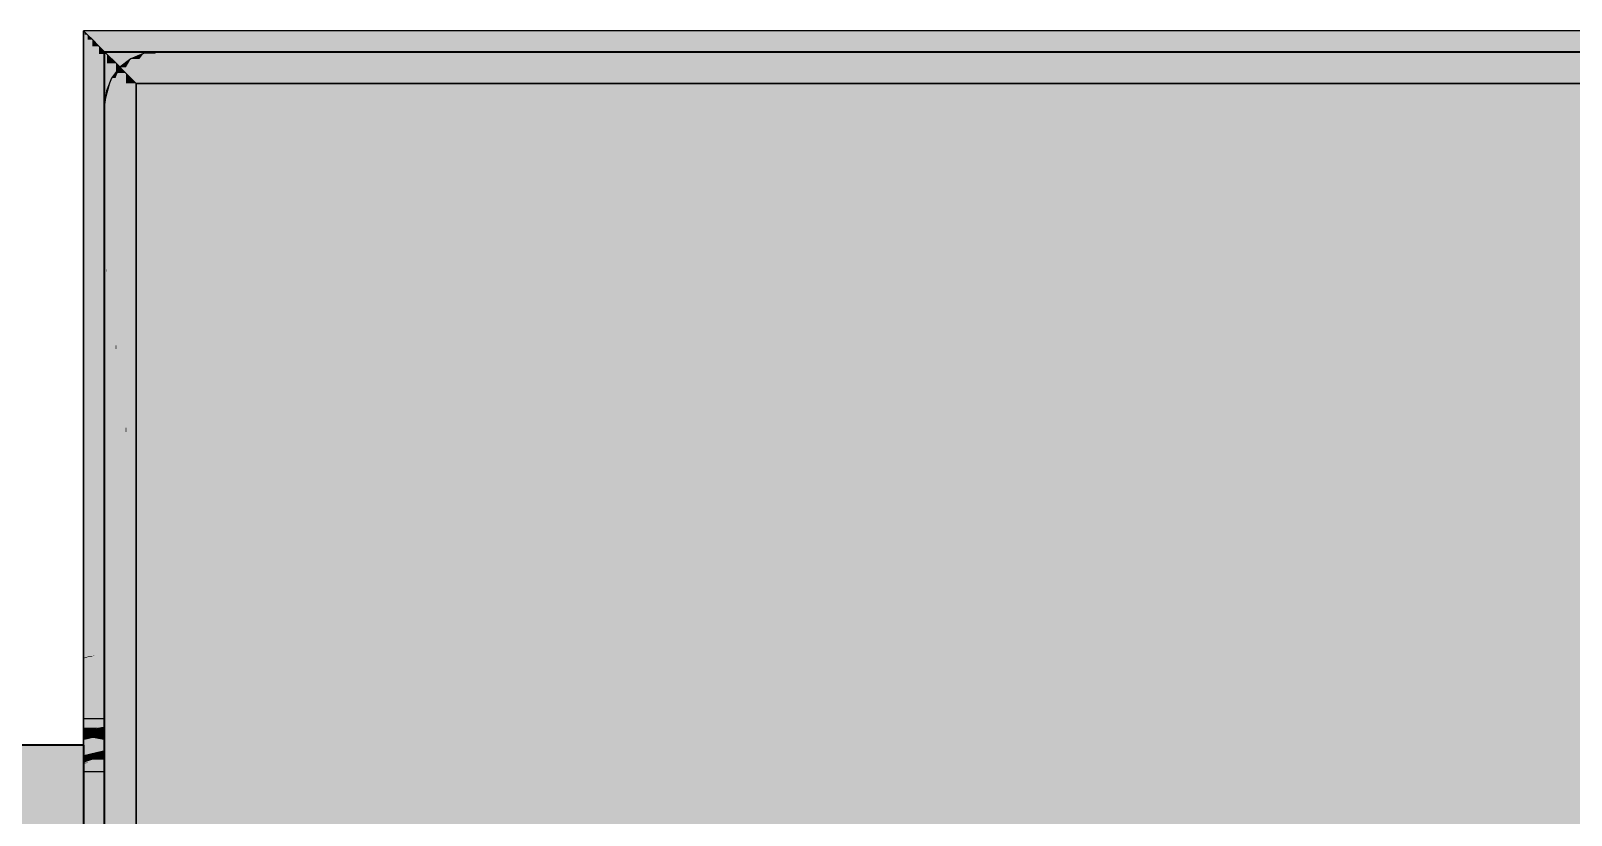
# Model space of a CAD drawing. Extents: x 0 to 756, y -25 to 420.
# Drawn here: x 324.379 to 327.312, y 312.34 to 313.833 of the extents above; entities that cross this region are included whole.
import ezdxf

# ---------------------------------------------------------------- set-up
doc = ezdxf.new("R2010")
doc.units = 0
doc.layers.get('0').update_dxf_attribs({"lineweight": 25})
doc.layers.add('0-Shading', color=7, linetype='Continuous', lineweight=25)
for name, color, linetype, lineweight, true_color in [('L_Schalldaempfer', 7, 'Continuous', 35, 0xababab), ('L_Zuluft', 6, 'Continuous', 35, 0xff00ff), ('L_Zuluft-Shading', 6, 'Continuous', 35, 0xff00ff)]:
    doc.layers.add(name, color=color, linetype=linetype, lineweight=lineweight, true_color=true_color)

# ---------------------------------------------------------------- blocks, each defined once
blk = doc.blocks.new('Shading-A0T78ONBOY', base_point=(329.6628, 313.8124))
at = {"layer": '0-Shading', "color": 252, "true_color": 0x858585}
for points in [[(324.4798, 313.8326), (329.6549, 313.8329), (324.4794, 313.8329)], [(324.4799, 313.8325), (324.4794, 313.8325), (324.4794, 313.8329)], [(324.4799, 313.8325), (328.1594, 313.8329), (324.4794, 313.8329)], [(324.4799, 313.8325), (324.4794, 313.8325), (324.4794, 313.8329)], [(324.4798, 312.6381), (324.4794, 312.6381), (324.4799, 313.8325)], [(324.4794, 312.6381), (324.4799, 313.8325), (324.4794, 313.8325)], [(324.4797, 309.4839), (324.4794, 309.4839), (324.4799, 313.8325)], [(324.4794, 309.4839), (324.4799, 313.8325), (324.4794, 313.8325)], [(329.656, 313.8326), (324.4798, 313.8326), (329.6549, 313.8329)], [(324.4799, 313.8325), (329.656, 313.8326), (324.4798, 313.8326)], [(324.4799, 313.8325), (328.7361, 313.8329), (327.9294, 313.8329)], [(324.4799, 313.8325), (328.7351, 313.8326), (325.3311, 313.8326)], [(328.7351, 313.8326), (325.3311, 313.8326), (328.7361, 313.8329)], [(324.4798, 312.6372), (324.4794, 312.6372), (324.4798, 312.6381)], [(324.4794, 312.6372), (324.4798, 312.6381), (324.4794, 312.6381)], [(324.4798, 310.6332), (324.4794, 310.6332), (324.4798, 312.6372)], [(324.4794, 310.6332), (324.4798, 312.6372), (324.4794, 312.6372)]]:
    blk.add_solid(points, dxfattribs=at)
at = {"layer": '0-Shading', "color": 252, "true_color": 0x8b8b8b}
for points in [[(324.4803, 309.4824), (324.4797, 309.4824), (324.4799, 313.8325)], [(324.4794, 312.522), (324.5194, 312.522), (324.5194, 312.5229)], [(324.4794, 312.522), (324.5194, 312.5229), (324.4794, 312.5229)], [(324.5194, 312.522), (324.5194, 312.5229), (324.4794, 312.5229)], [(324.4794, 312.522), (324.5194, 312.522), (324.4794, 312.5229)], [(324.4794, 312.522), (324.5194, 312.522), (324.5194, 312.5229)], [(324.4794, 312.522), (324.5194, 312.5229), (324.4794, 312.5229)], [(324.5194, 312.522), (324.5194, 312.5229), (324.4794, 312.5229)], [(324.4794, 312.522), (324.5194, 312.522), (324.4794, 312.5229)], [(324.4794, 312.4229), (324.5194, 312.4239), (324.4794, 312.4239)], [(324.4794, 312.4229), (324.5194, 312.4229), (324.5194, 312.4239)], [(324.4794, 312.4229), (324.5194, 312.4229), (324.4794, 312.4239)], [(324.5194, 312.4229), (324.5194, 312.4239), (324.4794, 312.4239)], [(324.4794, 312.4229), (324.5194, 312.4239), (324.4794, 312.4239)], [(324.4794, 312.4229), (324.5194, 312.4229), (324.5194, 312.4239)], [(324.5194, 312.4229), (324.5194, 312.4239), (324.4794, 312.4239)], [(324.4794, 312.4229), (324.5194, 312.4229), (324.4794, 312.4239)]]:
    blk.add_solid(points, dxfattribs=at)
at = {"layer": '0-Shading', "color": 252, "true_color": 0x909090}
for points in [[(324.4801, 312.6383), (324.4798, 312.6383), (324.4799, 313.8325)], [(329.6561, 313.8325), (324.4799, 313.8325), (329.656, 313.8326)], [(329.6566, 313.8319), (329.6561, 313.8325), (324.4799, 313.8325)], [(324.4801, 312.6381), (324.4798, 312.6381), (324.4801, 312.6383)], [(324.4798, 312.6381), (324.4801, 312.6383), (324.4798, 312.6383)], [(324.4804, 310.6336), (324.4798, 310.6336), (324.4801, 312.6381)], [(324.4798, 310.6336), (324.4801, 312.6381), (324.4798, 312.6381)]]:
    blk.add_solid(points, dxfattribs=at)
at = {"layer": '0-Shading', "color": 252, "true_color": 0x8f8f8f}
for points in [[(328.735, 313.8325), (324.4799, 313.8325), (328.7351, 313.8326)], [(328.7346, 313.832), (328.735, 313.8325), (324.4799, 313.8325)]]:
    blk.add_solid(points, dxfattribs=at)
at = {"layer": '0-Shading', "color": 252, "true_color": 0x929292}
for points in [[(329.6566, 313.8319), (324.4804, 313.8319), (324.4799, 313.8325)], [(324.4813, 313.831), (324.4799, 313.831), (324.4799, 313.8325)], [(328.7346, 313.832), (324.4803, 313.832), (324.4799, 313.8325)], [(324.4813, 313.831), (324.4799, 313.831), (324.4799, 313.8325)], [(324.4801, 312.6392), (324.4813, 313.831), (324.4799, 313.831)], [(324.4803, 309.4812), (324.4813, 313.831), (324.4799, 313.831)], [(324.4814, 312.6392), (324.4801, 312.6392), (324.4813, 313.831)], [(324.4813, 313.831), (328.7346, 313.832), (324.4803, 313.832)], [(324.4813, 309.4812), (324.4803, 309.4812), (324.4813, 313.831)], [(324.4813, 313.831), (329.6566, 313.8319), (324.4804, 313.8319)], [(328.7337, 313.831), (324.4813, 313.831), (328.7346, 313.832)], [(329.6574, 313.831), (324.4813, 313.831), (329.6566, 313.8319)], [(329.6576, 313.8307), (329.6574, 313.831), (324.4813, 313.831)], [(328.7335, 313.8308), (328.7337, 313.831), (324.4813, 313.831)], [(324.4814, 312.6383), (324.4801, 312.6383), (324.4814, 312.6392)], [(324.4801, 312.6383), (324.4814, 312.6392), (324.4801, 312.6392)], [(324.4804, 310.634), (324.4814, 312.6383), (324.4801, 312.6383)], [(324.4816, 310.634), (324.4804, 310.634), (324.4814, 312.6383)]]:
    blk.add_solid(points, dxfattribs=at)
at = {"layer": '0-Shading', "color": 253, "true_color": 0xa4a4a4}
for points in [[(329.6576, 313.8307), (324.4816, 313.8307), (324.4813, 313.831)], [(324.487, 313.8253), (324.4813, 313.8253), (324.4813, 313.831)], [(328.7335, 313.8308), (324.4815, 313.8308), (324.4813, 313.831)], [(324.4828, 309.4792), (324.4813, 309.4792), (324.4813, 313.831)], [(324.487, 313.8253), (324.4813, 313.8253), (324.4813, 313.831)], [(324.4814, 312.6409), (324.487, 313.8253), (324.4813, 313.8253)], [(324.4828, 309.4772), (324.487, 313.8253), (324.4813, 313.8253)], [(324.4867, 312.6409), (324.4814, 312.6409), (324.487, 313.8253)], [(324.4864, 313.826), (328.7335, 313.8308), (324.4815, 313.8308)], [(324.4862, 313.8261), (329.6576, 313.8307), (324.4816, 313.8307)], [(324.487, 309.4772), (324.4828, 309.4772), (324.487, 313.8253)], [(329.6596, 313.8261), (324.4862, 313.8261), (329.6576, 313.8307)], [(324.487, 313.8253), (329.6596, 313.8261), (324.4862, 313.8261)], [(328.7314, 313.826), (324.4864, 313.826), (328.7335, 313.8308)], [(324.487, 313.8253), (328.7314, 313.826), (324.4864, 313.826)], [(324.4867, 312.6392), (324.4814, 312.6392), (324.4867, 312.6409)], [(324.4814, 312.6392), (324.4867, 312.6409), (324.4814, 312.6409)], [(324.4816, 310.634), (324.4867, 312.6392), (324.4814, 312.6392)], [(324.4862, 310.634), (324.4816, 310.634), (324.4867, 312.6392)], [(324.4794, 312.5191), (324.5194, 312.5191), (324.5194, 312.522)], [(324.4794, 312.5191), (324.5194, 312.522), (324.4794, 312.522)], [(324.4794, 312.5191), (324.5194, 312.5191), (324.4794, 312.522)], [(324.5194, 312.5191), (324.5194, 312.522), (324.4794, 312.522)], [(324.4794, 312.5191), (324.5194, 312.5191), (324.5194, 312.522)], [(324.4794, 312.5191), (324.5194, 312.522), (324.4794, 312.522)], [(324.4794, 312.5191), (324.5194, 312.5191), (324.4794, 312.522)], [(324.5194, 312.5191), (324.5194, 312.522), (324.4794, 312.522)], [(324.4794, 312.4239), (324.5194, 312.4268), (324.4794, 312.4268)], [(324.4794, 312.4239), (324.5194, 312.4239), (324.5194, 312.4268)], [(324.4794, 312.4239), (324.5194, 312.4239), (324.4794, 312.4268)], [(324.5194, 312.4239), (324.5194, 312.4268), (324.4794, 312.4268)], [(324.4794, 312.4239), (324.5194, 312.4268), (324.4794, 312.4268)], [(324.4794, 312.4239), (324.5194, 312.4239), (324.5194, 312.4268)], [(324.5194, 312.4239), (324.5194, 312.4268), (324.4794, 312.4268)], [(324.4794, 312.4239), (324.5194, 312.4239), (324.4794, 312.4268)]]:
    blk.add_solid(points, dxfattribs=at)
at = {"layer": '0-Shading', "color": 253, "true_color": 0xb0b0b0}
for points in [[(324.4874, 312.6411), (324.4867, 312.6411), (324.487, 313.8253)], [(329.6599, 313.8253), (324.487, 313.8253), (329.6596, 313.8261)], [(328.7312, 313.8253), (324.487, 313.8253), (328.7314, 313.826)], [(329.6602, 313.8243), (329.6599, 313.8253), (324.487, 313.8253)], [(328.7309, 313.8245), (328.7312, 313.8253), (324.487, 313.8253)], [(324.4881, 310.6329), (324.4862, 310.6329), (324.4874, 312.6409)], [(324.4862, 310.6329), (324.4874, 312.6409), (324.4867, 312.6409)], [(324.4874, 312.6409), (324.4867, 312.6409), (324.4874, 312.6411)], [(324.4867, 312.6409), (324.4874, 312.6411), (324.4867, 312.6411)]]:
    blk.add_solid(points, dxfattribs=at)
at = {"layer": '0-Shading', "color": 9, "true_color": 0xbbbbbb}
for points in [[(329.6602, 313.8243), (324.4881, 313.8243), (324.487, 313.8253)], [(324.4962, 313.8161), (324.487, 313.8161), (324.487, 313.8253)], [(328.7309, 313.8245), (324.4879, 313.8245), (324.487, 313.8253)], [(324.4894, 309.4717), (324.487, 309.4717), (324.487, 313.8253)], [(324.4962, 313.8161), (324.487, 313.8161), (324.487, 313.8253)], [(324.4874, 312.6426), (324.4962, 313.8161), (324.487, 313.8161)], [(324.4894, 309.4691), (324.4962, 313.8161), (324.487, 313.8161)], [(324.496, 312.6426), (324.4874, 312.6426), (324.4962, 313.8161)], [(324.4957, 313.8166), (328.7309, 313.8245), (324.4879, 313.8245)], [(324.4956, 313.8167), (329.6602, 313.8243), (324.4881, 313.8243)], [(324.4962, 309.4691), (324.4894, 309.4691), (324.4962, 313.8161)], [(329.662, 313.8167), (324.4956, 313.8167), (329.6602, 313.8243)], [(324.4962, 313.8161), (329.662, 313.8167), (324.4956, 313.8167)], [(328.7289, 313.8166), (324.4957, 313.8166), (328.7309, 313.8245)], [(324.4962, 313.8161), (328.7289, 313.8166), (324.4957, 313.8166)], [(324.496, 312.6411), (324.4874, 312.6411), (324.496, 312.6426)], [(324.4874, 312.6411), (324.496, 312.6426), (324.4874, 312.6426)], [(324.4881, 310.6322), (324.496, 312.6411), (324.4874, 312.6411)], [(324.4956, 310.6322), (324.4881, 310.6322), (324.496, 312.6411)], [(324.4794, 312.5145), (324.5194, 312.5145), (324.5194, 312.5191)], [(324.4794, 312.5145), (324.5194, 312.5191), (324.4794, 312.5191)], [(324.4794, 312.5145), (324.5194, 312.5145), (324.4794, 312.5191)], [(324.5194, 312.5145), (324.5194, 312.5191), (324.4794, 312.5191)], [(324.4794, 312.5145), (324.5194, 312.5145), (324.5194, 312.5191)], [(324.4794, 312.5145), (324.5194, 312.5191), (324.4794, 312.5191)], [(324.4794, 312.5145), (324.5194, 312.5145), (324.4794, 312.5191)], [(324.5194, 312.5145), (324.5194, 312.5191), (324.4794, 312.5191)], [(324.4794, 312.4268), (324.5194, 312.4268), (324.5194, 312.4314)], [(324.4794, 312.4268), (324.5194, 312.4314), (324.4794, 312.4314)], [(324.4794, 312.4268), (324.5194, 312.4268), (324.4794, 312.4314)], [(324.5194, 312.4268), (324.5194, 312.4314), (324.4794, 312.4314)], [(324.4794, 312.4268), (324.5194, 312.4314), (324.4794, 312.4314)], [(324.4794, 312.4268), (324.5194, 312.4268), (324.5194, 312.4314)], [(324.5194, 312.4268), (324.5194, 312.4314), (324.4794, 312.4314)], [(324.4794, 312.4268), (324.5194, 312.4268), (324.4794, 312.4314)]]:
    blk.add_solid(points, dxfattribs=at)
at = {"layer": '0-Shading', "color": 254, "true_color": 0xcdcdcd}
for points in [[(324.4971, 312.6428), (324.496, 312.6428), (324.4962, 313.8161)], [(329.6622, 313.8161), (324.4962, 313.8161), (329.662, 313.8167)], [(328.7288, 313.8161), (324.4962, 313.8161), (328.7289, 313.8166)], [(329.6625, 313.8138), (329.6622, 313.8161), (324.4962, 313.8161)], [(328.7285, 313.8142), (328.7288, 313.8161), (324.4962, 313.8161)], [(324.4986, 310.6288), (324.4956, 310.6288), (324.4971, 312.6426)], [(324.4956, 310.6288), (324.4971, 312.6426), (324.496, 312.6426)], [(324.4971, 312.6426), (324.496, 312.6426), (324.4971, 312.6428)], [(324.496, 312.6426), (324.4971, 312.6428), (324.496, 312.6428)]]:
    blk.add_solid(points, dxfattribs=at)
at = {"layer": '0-Shading', "color": 254, "true_color": 0xd0d0d0}
for points in [[(324.4985, 313.8138), (329.6625, 313.8138), (324.4962, 313.8161)], [(324.4999, 313.8124), (324.4962, 313.8124), (324.4962, 313.8161)], [(324.4981, 313.8142), (328.7285, 313.8142), (324.4962, 313.8161)], [(324.4995, 309.4618), (324.4962, 309.4618), (324.4962, 313.8161)], [(324.5087, 313.8036), (324.4963, 313.8036), (324.4962, 313.8161)], [(324.4971, 312.6431), (324.4999, 313.8124), (324.4962, 313.8124)], [(324.4999, 312.6431), (324.4971, 312.6431), (324.4999, 313.8124)], [(324.4999, 313.8124), (328.7282, 313.8124), (324.4981, 313.8142)], [(328.7282, 313.8124), (324.4981, 313.8142), (328.7285, 313.8142)], [(324.4999, 313.8124), (329.6628, 313.8124), (324.4985, 313.8138)], [(329.6628, 313.8124), (324.4985, 313.8138), (329.6625, 313.8138)], [(324.5087, 313.8036), (327.3115, 313.8036), (324.4999, 313.8124)], [(327.3115, 313.8036), (324.4999, 313.8124), (327.3114, 313.8124)], [(324.5087, 313.8036), (324.4999, 313.8036), (324.4999, 313.8124)], [(324.5087, 313.8036), (328.7268, 313.8036), (324.4999, 313.8124)], [(328.7268, 313.8036), (324.4999, 313.8124), (328.7282, 313.8124)], [(327.3115, 313.8036), (329.6642, 313.8036), (327.3114, 313.8124)], [(329.6642, 313.8036), (327.3114, 313.8124), (329.6628, 313.8124)], [(324.4995, 309.4586), (324.5087, 313.8036), (324.4963, 313.8036)], [(324.5087, 309.4586), (324.4995, 309.4586), (324.5087, 313.8036)], [(324.5087, 313.5802), (324.4999, 313.5802), (324.5087, 313.8036)], [(324.4999, 313.5802), (324.5087, 313.8036), (324.4999, 313.8036)], [(324.5087, 313.5042), (324.5087, 313.5802), (324.4999, 313.5802)], [(324.5087, 313.5042), (324.4999, 313.5042), (324.4999, 313.5802)], [(324.5087, 308.9247), (324.4999, 308.9247), (324.5087, 313.5042)], [(324.4999, 308.9247), (324.5087, 313.5042), (324.4999, 313.5042)], [(324.4999, 312.6428), (324.4971, 312.6428), (324.4999, 312.6431)], [(324.4971, 312.6428), (324.4999, 312.6431), (324.4971, 312.6431)], [(324.4986, 310.6271), (324.4999, 312.6428), (324.4971, 312.6428)], [(324.4999, 310.6271), (324.4986, 310.6271), (324.4999, 312.6428)], [(324.4794, 312.5083), (324.5194, 312.5083), (324.5194, 312.5145)], [(324.4794, 312.5083), (324.5194, 312.5145), (324.4794, 312.5145)], [(324.4794, 312.5083), (324.5194, 312.5083), (324.4794, 312.5145)], [(324.5194, 312.5083), (324.5194, 312.5145), (324.4794, 312.5145)], [(324.4794, 312.5083), (324.5194, 312.5083), (324.5194, 312.5145)], [(324.4794, 312.5083), (324.5194, 312.5145), (324.4794, 312.5145)], [(324.4794, 312.5083), (324.5194, 312.5083), (324.4794, 312.5145)], [(324.5194, 312.5083), (324.5194, 312.5145), (324.4794, 312.5145)], [(324.4794, 312.4314), (324.5194, 312.4314), (324.5194, 312.4376)], [(324.4794, 312.4314), (324.5194, 312.4376), (324.4794, 312.4376)], [(324.4794, 312.4314), (324.5194, 312.4314), (324.4794, 312.4376)], [(324.5194, 312.4314), (324.5194, 312.4376), (324.4794, 312.4376)], [(324.4794, 312.4314), (324.5194, 312.4376), (324.4794, 312.4376)], [(324.4794, 312.4314), (324.5194, 312.4314), (324.5194, 312.4376)], [(324.5194, 312.4314), (324.5194, 312.4376), (324.4794, 312.4376)], [(324.4794, 312.4314), (324.5194, 312.4314), (324.4794, 312.4376)]]:
    blk.add_solid(points, dxfattribs=at)
at = {"layer": '0-Shading', "color": 254, "true_color": 0xe2e2e2}
for points in [[(324.5223, 313.79), (327.3115, 313.8036), (324.5087, 313.8036)], [(324.5238, 313.7885), (324.5087, 313.7885), (324.5087, 313.8036)], [(324.5216, 313.7908), (328.7268, 313.8036), (324.5087, 313.8036)], [(324.5126, 309.4498), (324.5087, 309.4498), (324.5087, 313.8036)], [(324.5238, 313.7885), (324.5087, 313.7885), (324.5087, 313.8036)], [(324.5236, 313.5042), (324.5087, 313.5042), (324.5238, 313.7885)], [(324.5087, 313.5042), (324.5238, 313.7885), (324.5087, 313.7885)], [(324.5126, 309.4462), (324.5238, 313.7885), (324.5087, 313.7885)], [(324.5238, 309.4462), (324.5126, 309.4462), (324.5238, 313.7885)], [(328.7253, 313.7908), (324.5216, 313.7908), (328.7268, 313.8036)], [(324.5238, 313.7885), (328.7253, 313.7908), (324.5216, 313.7908)], [(327.312, 313.79), (324.5223, 313.79), (327.3115, 313.8036)], [(324.5238, 313.7885), (327.312, 313.79), (324.5223, 313.79)], [(327.312, 313.7913), (329.6642, 313.8036), (327.3115, 313.8036)], [(324.5235, 313.3787), (324.5236, 313.5042), (324.5087, 313.5042)], [(324.5235, 313.3787), (324.5087, 313.3787), (324.5087, 313.5042)], [(324.5091, 297.5864), (324.5087, 297.5864), (324.5235, 313.3787)], [(324.5087, 297.5864), (324.5235, 313.3787), (324.5087, 313.3787)], [(324.4794, 312.5007), (324.5194, 312.5007), (324.5194, 312.5083)], [(324.4794, 312.5007), (324.5194, 312.5083), (324.4794, 312.5083)], [(324.4794, 312.5007), (324.5194, 312.5007), (324.4794, 312.5083)], [(324.5194, 312.5007), (324.5194, 312.5083), (324.4794, 312.5083)], [(324.5086, 312.5063), (324.4794, 312.5063), (324.5194, 312.5083)], [(324.4794, 312.5063), (324.5194, 312.5083), (324.4794, 312.5083)], [(324.4794, 312.5007), (324.5194, 312.5007), (324.4794, 312.5083)], [(324.5194, 312.5007), (324.5194, 312.5083), (324.4794, 312.5083)], [(324.4901, 312.5027), (324.4794, 312.5027), (324.4794, 312.5063)], [(324.4901, 312.5027), (324.5086, 312.5063), (324.4794, 312.5063)], [(324.4794, 312.5007), (324.4963, 312.5007), (324.4901, 312.5027)], [(324.4794, 312.5007), (324.4901, 312.5027), (324.4794, 312.5027)], [(324.4901, 312.5027), (324.5194, 312.5027), (324.5194, 312.5083)], [(324.4963, 312.5007), (324.5194, 312.5007), (324.4901, 312.5027)], [(324.5194, 312.5007), (324.4901, 312.5027), (324.5194, 312.5027)], [(324.4794, 312.4376), (324.5194, 312.4376), (324.5194, 312.4452)], [(324.4794, 312.4376), (324.5194, 312.4452), (324.4794, 312.4452)], [(324.4794, 312.4376), (324.5194, 312.4376), (324.4794, 312.4452)], [(324.5194, 312.4376), (324.5194, 312.4452), (324.4794, 312.4452)], [(324.4794, 312.4397), (324.4963, 312.4452), (324.4794, 312.4452)], [(324.4904, 312.4397), (324.4794, 312.4397), (324.5194, 312.4452)], [(324.4794, 312.4397), (324.5194, 312.4452), (324.4963, 312.4452)], [(324.4794, 312.4376), (324.5194, 312.4376), (324.5194, 312.4452)], [(324.5194, 312.4376), (324.5194, 312.4452), (324.4794, 312.4452)], [(324.4794, 312.4376), (324.5194, 312.4376), (324.4794, 312.4452)], [(324.4794, 312.4376), (324.4904, 312.4397), (324.4794, 312.4397)]]:
    blk.add_solid(points, dxfattribs=at)
at = {"layer": '0-Shading', "color": 7, "true_color": 0xffffff}
for points in [[(324.6188, 313.693), (324.5194, 313.693), (324.6194, 313.7929)], [(324.6188, 313.693), (324.5194, 313.693), (324.6194, 313.7929)], [(324.5194, 313.693), (324.616, 313.7896), (324.5935, 313.7896)], [(324.5194, 313.693), (324.616, 313.7896), (324.5935, 313.7896)], [(324.5858, 313.7795), (324.5694, 313.7795), (324.5935, 313.7896)], [(324.5858, 313.7795), (324.5694, 313.7795), (324.5935, 313.7896)], [(324.616, 313.7896), (324.5935, 313.7896), (324.6194, 313.7929)], [(324.616, 313.7896), (324.5935, 313.7896), (324.6194, 313.7929)], [(324.6015, 310.8053), (329.6548, 310.8053), (324.6194, 313.7929)], [(328.7218, 311.3734), (324.6048, 311.3734), (324.6194, 313.7929)], [(329.6548, 310.8053), (329.6627, 313.7929), (324.6194, 313.7929)], [(328.7218, 311.3734), (328.7281, 313.7929), (324.6194, 313.7929)], [(324.5194, 313.693), (324.5858, 313.7795), (324.5694, 313.7795)], [(324.5194, 313.693), (324.5858, 313.7795), (324.5694, 313.7795)], [(324.5194, 313.693), (324.5602, 313.7637), (324.5487, 313.7637)], [(324.5194, 313.693), (324.5602, 313.7637), (324.5487, 313.7637)], [(324.5401, 313.743), (324.5328, 313.743), (324.5487, 313.7637)], [(324.5401, 313.743), (324.5328, 313.743), (324.5487, 313.7637)], [(324.5602, 313.7637), (324.5487, 313.7637), (324.5694, 313.7795)], [(324.5602, 313.7637), (324.5487, 313.7637), (324.5694, 313.7795)], [(324.5194, 313.693), (324.5401, 313.743), (324.5328, 313.743)], [(324.5194, 313.693), (324.5401, 313.743), (324.5328, 313.743)], [(324.5263, 313.7188), (324.5228, 313.7188), (324.5328, 313.743)], [(324.5263, 313.7188), (324.5228, 313.7188), (324.5328, 313.743)], [(325.9659, 312.9156), (324.5794, 312.9156), (324.5794, 313.7329)], [(327.4978, 312.0126), (327.3166, 313.7329), (324.5794, 313.7329)], [(328.7113, 309.3907), (324.5794, 309.3907), (328.7227, 313.7329)], [(324.5794, 309.3907), (328.7227, 313.7329), (324.5794, 313.7329)], [(324.5194, 313.693), (324.5263, 313.7188), (324.5228, 313.7188)], [(324.5194, 313.693), (324.5263, 313.7188), (324.5228, 313.7188)], [(324.5194, 297.0729), (324.6188, 313.693), (324.5194, 313.693)], [(324.5932, 309.4433), (324.5194, 309.4433), (324.6188, 313.693)], [(324.5194, 309.4433), (324.6188, 313.693), (324.5194, 313.693)], [(327.4978, 312.0126), (324.6902, 312.0126), (324.5794, 312.9156)], [(327.4978, 312.0126), (325.9659, 312.9156), (324.5794, 312.9156)], [(325.9962, 301.3666), (324.5794, 301.3666), (324.5794, 312.9156)]]:
    blk.add_solid(points, dxfattribs=at)
at = {"layer": '0-Shading', "color": 254, "true_color": 0xe4e4e4}
for points in [[(324.524, 313.3787), (324.5235, 313.3787), (324.5238, 313.7885)], [(328.7251, 313.7885), (324.5238, 313.7885), (328.7253, 313.7908)], [(327.3121, 313.7885), (324.5238, 313.7885), (327.312, 313.79)], [(327.3121, 313.788), (327.3121, 313.7885), (324.5238, 313.7885)], [(328.725, 313.7877), (328.7251, 313.7885), (324.5238, 313.7885)], [(324.5292, 297.5801), (324.5091, 297.5801), (324.524, 313.3743)], [(324.5091, 297.5801), (324.524, 313.3743), (324.5235, 313.3743)], [(324.524, 313.3743), (324.524, 313.3787), (324.5235, 313.3787)], [(324.524, 313.3743), (324.5235, 313.3743), (324.5235, 313.3787)]]:
    blk.add_solid(points, dxfattribs=at)
at = {"layer": '0-Shading', "color": 7, "true_color": 0xefefef}
for points in [[(327.3121, 313.788), (324.5244, 313.788), (324.5238, 313.7885)], [(324.5411, 313.7712), (324.5238, 313.7712), (324.5238, 313.7885)], [(328.725, 313.7877), (324.5247, 313.7877), (324.5238, 313.7885)], [(324.5283, 309.4361), (324.5238, 309.4361), (324.5238, 313.7885)], [(324.5411, 313.7712), (324.5239, 313.7712), (324.5238, 313.7885)], [(324.54, 313.7724), (327.3121, 313.788), (324.5244, 313.788)], [(324.5394, 313.7729), (328.725, 313.7877), (324.5247, 313.7877)], [(328.724, 313.7729), (324.5394, 313.7729), (328.725, 313.7877)], [(327.313, 313.7724), (324.54, 313.7724), (327.3121, 313.788)], [(324.524, 313.3743), (324.5411, 313.7712), (324.5238, 313.7712)], [(324.5283, 309.4322), (324.5411, 313.7712), (324.5239, 313.7712)], [(324.5408, 313.3743), (324.524, 313.3743), (324.5411, 313.7712)], [(324.5411, 309.4322), (324.5283, 309.4322), (324.5411, 313.7712)], [(324.5411, 313.7712), (328.724, 313.7729), (324.5394, 313.7729)], [(324.5411, 313.7712), (327.313, 313.7724), (324.54, 313.7724)], [(324.5407, 313.2339), (324.5408, 313.3743), (324.524, 313.3743)], [(324.5407, 313.2339), (324.524, 313.2339), (324.524, 313.3743)], [(324.5293, 297.2882), (324.5407, 313.2339), (324.524, 313.2339)], [(324.5295, 297.2882), (324.5293, 297.2882), (324.5407, 313.2339)], [(324.4794, 312.4921), (324.5194, 312.4921), (324.5194, 312.5007)], [(324.4794, 312.4921), (324.5194, 312.5007), (324.4794, 312.5007)], [(324.4794, 312.4921), (324.5194, 312.4921), (324.4794, 312.5007)], [(324.5194, 312.4921), (324.5194, 312.5007), (324.4794, 312.5007)], [(324.5032, 312.4972), (324.4794, 312.4972), (324.4963, 312.5007)], [(324.4794, 312.4972), (324.4963, 312.5007), (324.4794, 312.5007)], [(324.4794, 312.4921), (324.5194, 312.4921), (324.4794, 312.5007)], [(324.5194, 312.4921), (324.5194, 312.5007), (324.4794, 312.5007)], [(324.4794, 312.4921), (324.5135, 312.4921), (324.5032, 312.4972)], [(324.4794, 312.4921), (324.5032, 312.4972), (324.4794, 312.4972)], [(324.5032, 312.4972), (324.5194, 312.5007), (324.4963, 312.5007)], [(324.5032, 312.4972), (324.5194, 312.4972), (324.5194, 312.5007)], [(324.5135, 312.4921), (324.5194, 312.4921), (324.5032, 312.4972)], [(324.5194, 312.4921), (324.5032, 312.4972), (324.5194, 312.4972)], [(324.4794, 312.4452), (324.5194, 312.4452), (324.5194, 312.4538)], [(324.4794, 312.4452), (324.5194, 312.4538), (324.4794, 312.4538)], [(324.4794, 312.4452), (324.5194, 312.4452), (324.4794, 312.4538)], [(324.5194, 312.4452), (324.5194, 312.4538), (324.4794, 312.4538)], [(324.5091, 312.4516), (324.4794, 312.4516), (324.5135, 312.4538)], [(324.4794, 312.4516), (324.5135, 312.4538), (324.4794, 312.4538)], [(324.5194, 312.4452), (324.5194, 312.4538), (324.4794, 312.4538)], [(324.4794, 312.4452), (324.5194, 312.4452), (324.4794, 312.4538)], [(324.4794, 312.4452), (324.5091, 312.4516), (324.4794, 312.4516)], [(324.4794, 312.4452), (324.4963, 312.4452), (324.5091, 312.4516)], [(324.4963, 312.4452), (324.5194, 312.4452), (324.5091, 312.4516)], [(324.5091, 312.4516), (324.5194, 312.4538), (324.5135, 312.4538)], [(324.5091, 312.4516), (324.5194, 312.4516), (324.5194, 312.4538)], [(324.5194, 312.4452), (324.5091, 312.4516), (324.5194, 312.4516)]]:
    blk.add_solid(points, dxfattribs=at)
at = {"layer": '0-Shading', "color": 7, "true_color": 0xf5f5f5}
for points in [[(324.5415, 313.2339), (324.5407, 313.2339), (324.5411, 313.7712)], [(328.7239, 313.7712), (324.5411, 313.7712), (328.724, 313.7729)], [(327.3131, 313.7712), (324.5411, 313.7712), (327.313, 313.7724)], [(327.3132, 313.77), (327.3131, 313.7712), (324.5411, 313.7712)], [(328.7238, 313.7694), (328.7239, 313.7712), (324.5411, 313.7712)], [(324.5534, 297.2867), (324.5295, 297.2867), (324.5415, 313.2274)], [(324.5295, 297.2867), (324.5415, 313.2274), (324.5407, 313.2274)], [(324.5415, 313.2274), (324.5415, 313.2339), (324.5407, 313.2339)], [(324.5415, 313.2274), (324.5407, 313.2274), (324.5407, 313.2339)]]:
    blk.add_solid(points, dxfattribs=at)
at = {"layer": '0-Shading', "color": 7, "true_color": 0xf9f9f9}
for points in [[(327.3132, 313.77), (324.5424, 313.77), (324.5411, 313.7712)], [(324.5599, 313.7525), (324.5412, 313.7525), (324.5411, 313.7712)], [(328.7238, 313.7694), (324.543, 313.7694), (324.5411, 313.7712)], [(324.546, 309.4213), (324.5411, 309.4213), (324.5411, 313.7712)], [(324.5599, 313.7525), (324.5412, 313.7525), (324.5411, 313.7712)], [(324.5593, 313.7531), (327.3132, 313.77), (324.5424, 313.77)], [(324.559, 313.7534), (328.7238, 313.7694), (324.543, 313.7694)], [(328.7231, 313.7534), (324.559, 313.7534), (328.7238, 313.7694)], [(324.5599, 313.7525), (328.7231, 313.7534), (324.559, 313.7534)], [(327.3146, 313.7531), (324.5593, 313.7531), (327.3132, 313.77)], [(324.5599, 313.7525), (327.3146, 313.7531), (324.5593, 313.7531)], [(324.5415, 313.2274), (324.5599, 313.7525), (324.5412, 313.7525)], [(324.546, 309.4173), (324.5599, 313.7525), (324.5412, 313.7525)], [(324.5597, 313.2274), (324.5415, 313.2274), (324.5599, 313.7525)], [(324.5599, 309.4173), (324.546, 309.4173), (324.5599, 313.7525)], [(324.5596, 313.0776), (324.5597, 313.2274), (324.5415, 313.2274)], [(324.5596, 313.0776), (324.5416, 313.0776), (324.5415, 313.2274)], [(324.5535, 297.1329), (324.5596, 313.0776), (324.5416, 313.0776)], [(324.4794, 312.4827), (324.5194, 312.4827), (324.5194, 312.4921)], [(324.4794, 312.4827), (324.5194, 312.4921), (324.4794, 312.4921)], [(324.4794, 312.4827), (324.5194, 312.4827), (324.4794, 312.4921)], [(324.5194, 312.4827), (324.5194, 312.4921), (324.4794, 312.4921)], [(324.5148, 312.491), (324.4794, 312.491), (324.5135, 312.4921)], [(324.4794, 312.491), (324.5135, 312.4921), (324.4794, 312.4921)], [(324.4794, 312.4827), (324.5194, 312.4827), (324.4794, 312.4921)], [(324.5194, 312.4827), (324.5194, 312.4921), (324.4794, 312.4921)], [(324.5148, 312.491), (324.5194, 312.4921), (324.5135, 312.4921)], [(324.5194, 312.491), (324.5148, 312.491), (324.5194, 312.4921)], [(324.4794, 312.4827), (324.5148, 312.491), (324.4794, 312.491)], [(324.4794, 312.4827), (324.5194, 312.4827), (324.4973, 312.4869)], [(324.4794, 312.4538), (324.5194, 312.4538), (324.5194, 312.4632)], [(324.4794, 312.4538), (324.5194, 312.4632), (324.4794, 312.4632)], [(324.4794, 312.4538), (324.5194, 312.4538), (324.4794, 312.4632)], [(324.5194, 312.4538), (324.5194, 312.4632), (324.4794, 312.4632)], [(324.4794, 312.4538), (324.5194, 312.4632), (324.4794, 312.4632)], [(324.5194, 312.4538), (324.5194, 312.4632), (324.4794, 312.4632)], [(324.4794, 312.4538), (324.5194, 312.4538), (324.4794, 312.4632)], [(324.4973, 312.4869), (324.5194, 312.4869), (324.5148, 312.491)], [(324.5194, 312.4827), (324.4973, 312.4869), (324.5194, 312.4869)], [(324.5014, 312.459), (324.5194, 312.459), (324.5194, 312.4632)], [(324.5194, 312.4869), (324.5194, 312.491), (324.5148, 312.491)], [(324.4794, 312.4538), (324.5135, 312.4538), (324.5014, 312.459)], [(324.5135, 312.4538), (324.5014, 312.459), (324.5194, 312.459)], [(324.5135, 312.4538), (324.5194, 312.4538), (324.5194, 312.459)]]:
    blk.add_solid(points, dxfattribs=at)
at = {"layer": '0-Shading', "color": 7, "true_color": 0xfdfdfd}
for points in [[(328.7231, 313.7525), (324.5599, 313.7525), (328.7231, 313.7534)], [(327.3147, 313.7525), (324.5599, 313.7525), (327.3146, 313.7531)], [(324.5607, 313.0776), (324.5596, 313.0776), (324.5599, 313.7525)], [(327.3148, 313.7505), (327.3147, 313.7525), (324.5599, 313.7525)], [(328.723, 313.7496), (328.7231, 313.7525), (324.5599, 313.7525)], [(324.5677, 300.356), (324.5599, 300.356), (324.5599, 313.7525)], [(324.5535, 297.1329), (324.5794, 297.1329), (324.5596, 313.0689)], [(324.5607, 313.0689), (324.5607, 313.0776), (324.5596, 313.0776)], [(324.5596, 313.0689), (324.5607, 313.0689), (324.5596, 313.0776)], [(324.5794, 297.1329), (324.5596, 313.0689), (324.5607, 313.0689)]]:
    blk.add_solid(points, dxfattribs=at)
at = {"layer": '0-Shading', "color": 7, "true_color": 0xfefefe}
for points in [[(324.5618, 313.7505), (327.3148, 313.7505), (324.5599, 313.7525)], [(324.5794, 313.7329), (324.5599, 313.7329), (324.5599, 313.7525)], [(324.5628, 313.7496), (328.723, 313.7496), (324.5599, 313.7525)], [(324.5794, 313.7329), (324.5599, 313.7329), (324.5599, 313.7525)], [(324.5607, 313.0689), (324.5794, 313.7329), (324.5599, 313.7329)], [(324.5677, 300.3555), (324.5794, 313.7329), (324.5599, 313.7329)], [(324.5794, 313.0689), (324.5607, 313.0689), (324.5794, 313.7329)], [(324.5794, 313.7329), (327.3166, 313.7329), (324.5618, 313.7505)], [(327.3166, 313.7329), (324.5618, 313.7505), (327.3148, 313.7505)], [(324.5794, 313.7329), (328.7227, 313.7329), (324.5628, 313.7496)], [(328.7227, 313.7329), (324.5628, 313.7496), (328.723, 313.7496)], [(324.5715, 300.3555), (324.5677, 300.3555), (324.5794, 313.7329)], [(324.5794, 300.3552), (324.5715, 300.3552), (324.5794, 313.7329)], [(324.5794, 312.9156), (324.5794, 313.0689), (324.5607, 313.0689)], [(324.5794, 312.9156), (324.5609, 312.9156), (324.5607, 313.0689)], [(324.5794, 297.1329), (324.5794, 312.9156), (324.5609, 312.9156)], [(324.4794, 312.473), (324.5194, 312.473), (324.5194, 312.4827)], [(324.4794, 312.473), (324.5194, 312.4827), (324.4794, 312.4827)], [(324.4794, 312.473), (324.5194, 312.473), (324.4794, 312.4827)], [(324.5194, 312.473), (324.5194, 312.4827), (324.4794, 312.4827)], [(324.4794, 312.473), (324.5194, 312.473), (324.5194, 312.4827)], [(324.4794, 312.473), (324.5194, 312.4827), (324.4794, 312.4827)], [(324.4794, 312.473), (324.5194, 312.473), (324.4794, 312.4827)], [(324.5194, 312.473), (324.5194, 312.4827), (324.4794, 312.4827)], [(324.4794, 312.4632), (324.5194, 312.4632), (324.5194, 312.473)], [(324.4794, 312.4632), (324.5194, 312.473), (324.4794, 312.473)], [(324.4794, 312.4632), (324.5194, 312.4632), (324.4794, 312.473)], [(324.5194, 312.4632), (324.5194, 312.473), (324.4794, 312.473)], [(324.4794, 312.4632), (324.5194, 312.473), (324.4794, 312.473)], [(324.4794, 312.4632), (324.5194, 312.4632), (324.5194, 312.473)], [(324.4794, 312.4632), (324.5194, 312.4632), (324.4794, 312.473)], [(324.5194, 312.4632), (324.5194, 312.473), (324.4794, 312.473)]]:
    blk.add_solid(points, dxfattribs=at)
blk = doc.blocks.new('Shading-A0T78OO5OY', base_point=(324.0689, 307.3706))
at = {"layer": 'L_Zuluft-Shading', "color": 6, "true_color": 0xff00ff}
for points in [[(324.4794, 309.8576), (324.2797, 309.8576), (324.4794, 312.473)], [(324.2797, 309.8576), (324.4794, 312.473), (324.2797, 312.473)]]:
    blk.add_solid(points, dxfattribs=at)
blk = doc.blocks.new('3D-Objekt-A0T78OT1OY', base_point=(324.4794, 296.533))
at = {"color": 0, "lineweight": -2}
for p, q in [((324.4799, 313.8325), (324.4794, 313.8329)), ((324.4794, 313.8329), (324.4794, 297.1329)), ((328.1594, 313.8329), (324.4794, 313.8329)), ((324.4794, 313.8329), (324.4794, 313.8329)), ((352.7394, 313.8329), (324.4794, 313.8329)), ((324.4799, 313.8325), (324.4794, 313.8329)), ((324.4794, 297.1329), (324.4794, 313.8329)), ((324.4813, 313.831), (324.4799, 313.8325)), ((324.4813, 313.831), (324.4799, 313.8325)), ((324.487, 313.8253), (324.4813, 313.831)), ((324.487, 313.8253), (324.4813, 313.831)), ((324.4962, 313.8161), (324.487, 313.8253)), ((324.4962, 313.8161), (324.487, 313.8253)), ((324.5087, 313.8037), (324.4962, 313.8161)), ((324.5087, 313.8037), (324.4962, 313.8161)), ((324.5238, 313.7885), (324.5087, 313.8037)), ((324.5238, 313.7885), (324.5087, 313.8037)), ((324.5411, 313.7712), (324.5238, 313.7885)), ((324.5411, 313.7712), (324.5238, 313.7885)), ((324.5935, 313.7895), (324.5694, 313.7796)), ((324.5935, 313.7895), (324.5694, 313.7796)), ((324.6194, 313.7929), (324.5935, 313.7895)), ((324.6194, 313.7929), (324.5935, 313.7895)), ((352.7994, 313.7929), (324.6194, 313.7929)), ((324.6194, 313.7929), (324.6194, 313.7929)), ((352.7994, 313.7929), (324.6194, 313.7929)), ((324.5487, 313.7637), (324.5328, 313.7429)), ((324.5487, 313.7637), (324.5328, 313.7429)), ((324.5599, 313.7525), (324.5411, 313.7712)), ((324.5599, 313.7525), (324.5411, 313.7712)), ((324.5694, 313.7796), (324.5487, 313.7637)), ((324.5694, 313.7796), (324.5487, 313.7637)), ((324.5328, 313.7429), (324.5228, 313.7188)), ((324.5328, 313.7429), (324.5228, 313.7188)), ((324.5794, 313.7329), (324.5599, 313.7525)), ((324.5794, 313.7329), (324.5599, 313.7525)), ((324.5794, 297.0329), (324.5794, 313.7329)), ((324.5794, 313.7329), (352.7394, 313.7329)), ((352.7394, 313.7329), (324.5794, 313.7329)), ((324.5794, 313.7329), (324.5794, 297.1329)), ((324.5228, 313.7188), (324.5194, 313.6929)), ((324.5228, 313.7188), (324.5194, 313.6929)), ((324.5194, 313.6929), (324.5194, 297.0729)), ((324.5194, 313.6929), (324.5194, 313.6929)), ((324.5194, 313.6929), (324.5194, 297.1729)), ((324.4794, 312.5229), (324.4794, 312.522)), ((324.5194, 312.5229), (324.4794, 312.5229)), ((324.4794, 312.5229), (324.4794, 312.522)), ((324.5194, 312.5229), (324.4794, 312.5229)), ((324.4794, 312.5229), (324.4794, 312.522)), ((324.4794, 312.5229), (324.4794, 312.522)), ((324.4794, 312.522), (324.4794, 312.5191)), ((324.4794, 312.522), (324.4794, 312.5191)), ((324.4794, 312.522), (324.4794, 312.5191)), ((324.4794, 312.522), (324.4794, 312.5191)), ((324.5194, 312.522), (324.5194, 312.5229)), ((324.5194, 312.522), (324.5194, 312.5229)), ((324.5194, 312.522), (324.5194, 312.5229)), ((324.5194, 312.522), (324.5194, 312.5229)), ((324.5194, 312.5191), (324.5194, 312.522)), ((324.5194, 312.5191), (324.5194, 312.522)), ((324.5194, 312.5191), (324.5194, 312.522)), ((324.5194, 312.5191), (324.5194, 312.522)), ((324.4794, 312.5191), (324.4794, 312.5145)), ((324.4794, 312.5191), (324.4794, 312.5145)), ((324.4794, 312.5191), (324.4794, 312.5145)), ((324.4794, 312.5191), (324.4794, 312.5145)), ((324.4794, 312.5145), (324.4794, 312.5083)), ((324.4794, 312.5145), (324.4794, 312.5083)), ((324.4794, 312.5145), (324.4794, 312.5083)), ((324.4794, 312.5145), (324.4794, 312.5083)), ((324.4794, 312.5083), (324.4794, 312.5007)), ((324.4794, 312.5083), (324.4794, 312.5007)), ((324.4794, 312.5083), (324.4794, 312.5007)), ((324.4794, 312.5083), (324.4794, 312.5007)), ((324.4794, 312.5007), (324.4794, 312.4921)), ((324.4794, 312.5007), (324.4794, 312.4921)), ((324.4794, 312.5007), (324.4794, 312.4921)), ((324.4794, 312.5007), (324.4794, 312.4921)), ((324.4794, 312.4921), (324.4794, 312.4827)), ((324.4794, 312.4921), (324.4794, 312.4827)), ((324.4794, 312.4921), (324.4794, 312.4827)), ((324.4794, 312.4921), (324.4794, 312.4827)), ((324.5194, 312.5145), (324.5194, 312.5191)), ((324.5194, 312.5145), (324.5194, 312.5191)), ((324.5194, 312.5145), (324.5194, 312.5191)), ((324.5194, 312.5145), (324.5194, 312.5191)), ((324.5194, 312.5083), (324.5194, 312.5145)), ((324.5194, 312.5083), (324.5194, 312.5145)), ((324.5194, 312.5083), (324.5194, 312.5145)), ((324.5194, 312.5083), (324.5194, 312.5145)), ((324.5194, 312.5007), (324.5194, 312.5083)), ((324.5194, 312.5007), (324.5194, 312.5083)), ((324.5194, 312.5007), (324.5194, 312.5083)), ((324.5194, 312.5007), (324.5194, 312.5083)), ((324.5194, 312.4921), (324.5194, 312.5007)), ((324.5194, 312.4921), (324.5194, 312.5007)), ((324.5194, 312.4921), (324.5194, 312.5007)), ((324.5194, 312.4921), (324.5194, 312.5007)), ((324.5194, 312.4827), (324.5194, 312.4921)), ((324.5194, 312.4827), (324.5194, 312.4921)), ((324.5194, 312.4827), (324.5194, 312.4921)), ((324.5194, 312.4827), (324.5194, 312.4921)), ((324.4794, 312.4827), (324.4794, 312.4729)), ((324.4794, 312.4827), (324.4794, 312.4729)), ((324.4794, 312.4827), (324.4794, 312.4729)), ((324.4794, 312.4827), (324.4794, 312.4729)), ((324.4794, 312.4729), (324.4794, 312.4632)), ((324.4794, 312.4729), (324.4794, 312.4632)), ((324.4794, 312.4729), (324.4794, 312.4632)), ((324.4794, 312.4729), (324.4794, 312.4632)), ((324.4794, 312.4632), (324.4794, 312.4538)), ((324.4794, 312.4632), (324.4794, 312.4538)), ((324.4794, 312.4632), (324.4794, 312.4538)), ((324.4794, 312.4632), (324.4794, 312.4538)), ((324.5194, 312.4729), (324.5194, 312.4827)), ((324.5194, 312.4729), (324.5194, 312.4827)), ((324.5194, 312.4729), (324.5194, 312.4827)), ((324.5194, 312.4729), (324.5194, 312.4827)), ((324.5194, 312.4632), (324.5194, 312.4729)), ((324.5194, 312.4632), (324.5194, 312.4729)), ((324.5194, 312.4632), (324.5194, 312.4729)), ((324.5194, 312.4632), (324.5194, 312.4729)), ((324.5194, 312.4538), (324.5194, 312.4632)), ((324.5194, 312.4538), (324.5194, 312.4632)), ((324.5194, 312.4538), (324.5194, 312.4632)), ((324.5194, 312.4538), (324.5194, 312.4632)), ((324.4794, 312.4538), (324.4794, 312.4452)), ((324.4794, 312.4538), (324.4794, 312.4452)), ((324.4794, 312.4538), (324.4794, 312.4452)), ((324.4794, 312.4538), (324.4794, 312.4452)), ((324.4794, 312.4452), (324.4794, 312.4376)), ((324.4794, 312.4452), (324.4794, 312.4376)), ((324.4794, 312.4452), (324.4794, 312.4376)), ((324.4794, 312.4452), (324.4794, 312.4376)), ((324.4794, 312.4376), (324.4794, 312.4314)), ((324.4794, 312.4376), (324.4794, 312.4314)), ((324.4794, 312.4376), (324.4794, 312.4314)), ((324.4794, 312.4376), (324.4794, 312.4314)), ((324.5194, 312.4452), (324.5194, 312.4538)), ((324.5194, 312.4452), (324.5194, 312.4538)), ((324.5194, 312.4452), (324.5194, 312.4538)), ((324.5194, 312.4452), (324.5194, 312.4538)), ((324.5194, 312.4376), (324.5194, 312.4452)), ((324.5194, 312.4376), (324.5194, 312.4452)), ((324.5194, 312.4376), (324.5194, 312.4452)), ((324.5194, 312.4376), (324.5194, 312.4452)), ((324.5194, 312.4314), (324.5194, 312.4376)), ((324.5194, 312.4314), (324.5194, 312.4376)), ((324.5194, 312.4314), (324.5194, 312.4376)), ((324.5194, 312.4314), (324.5194, 312.4376)), ((324.4794, 312.4314), (324.4794, 312.4268)), ((324.4794, 312.4314), (324.4794, 312.4268)), ((324.4794, 312.4314), (324.4794, 312.4268)), ((324.4794, 312.4314), (324.4794, 312.4268)), ((324.4794, 312.4268), (324.4794, 312.4239)), ((324.4794, 312.4268), (324.4794, 312.4239)), ((324.4794, 312.4268), (324.4794, 312.4239)), ((324.4794, 312.4268), (324.4794, 312.4239)), ((324.4794, 312.4239), (324.4794, 312.4229)), ((324.4794, 312.4239), (324.4794, 312.4229)), ((324.4794, 312.4239), (324.4794, 312.4229)), ((324.4794, 312.4239), (324.4794, 312.4229)), ((324.4794, 312.4229), (324.5194, 312.4229)), ((324.4794, 312.4229), (324.5194, 312.4229)), ((324.5194, 312.4268), (324.5194, 312.4314)), ((324.5194, 312.4268), (324.5194, 312.4314)), ((324.5194, 312.4268), (324.5194, 312.4314)), ((324.5194, 312.4268), (324.5194, 312.4314)), ((324.5194, 312.4239), (324.5194, 312.4268)), ((324.5194, 312.4239), (324.5194, 312.4268)), ((324.5194, 312.4239), (324.5194, 312.4268)), ((324.5194, 312.4239), (324.5194, 312.4268)), ((324.5194, 312.4229), (324.5194, 312.4239)), ((324.5194, 312.4229), (324.5194, 312.4239)), ((324.5194, 312.4229), (324.5194, 312.4239)), ((324.5194, 312.4229), (324.5194, 312.4239))]:
    blk.add_line(p, q, dxfattribs=at)
blk = doc.blocks.new('Rohrübergang  symmetrisch-A0T78OTHOY', base_point=(321.4794, 305.993))
at = {"color": 0, "linetype": 'ByBlock', "lineweight": -2, "ltscale": 0.35}
for q in [(323.4794, 312.4729), (324.4794, 305.9929)]:
    blk.add_line((324.4794, 312.4729), q, dxfattribs=at)
blk = doc.blocks.new('Polygon-A0T78P1JOY', base_point=(324.5194, 297.0729))
at = {"color": 0, "linetype": 'ByBlock', "lineweight": -2, "ltscale": 0.35}
for p, q in [((324.5194, 297.0729), (324.5194, 313.7929)), ((324.5194, 313.7929), (352.7994, 313.7929))]:
    blk.add_line(p, q, dxfattribs=at)

msp = doc.modelspace()

# ---------------------------------------------------------------- block references
msp.add_blockref('Shading-A0T78ONBOY', (329.6628, 313.8124))
at = {"linetype": 'Continuous', "ltscale": 1.25}
msp.add_blockref('3D-Objekt-A0T78OT1OY', (324.4794, 296.533), dxfattribs=at)
at = {"layer": 'L_Schalldaempfer', "ltscale": 0.35}
msp.add_blockref('Polygon-A0T78P1JOY', (324.5194, 297.0729), dxfattribs=at)
at = {"layer": 'L_Zuluft'}
msp.add_blockref('Shading-A0T78OO5OY', (324.0689, 307.3706), dxfattribs=at)
at = {"layer": 'L_Zuluft', "ltscale": 0.35}
msp.add_blockref('Rohrübergang  symmetrisch-A0T78OTHOY', (321.4794, 305.993), dxfattribs=at)

doc.saveas('drawing.dxf')
